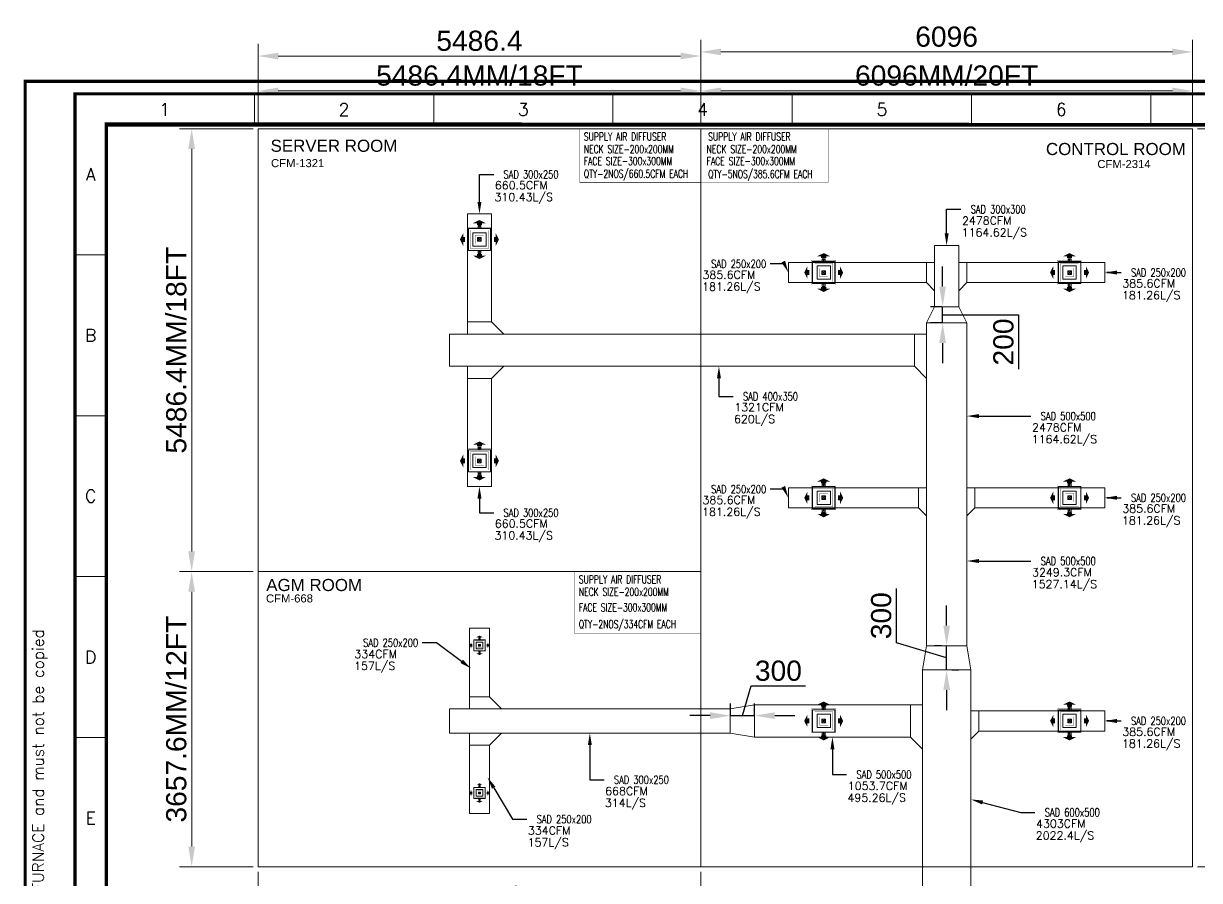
# Model space of a CAD drawing. Header units: millimetres. Extents: x 12167 to 193045, y -399834 to 663.
# Drawn here: x 170005 to 184582, y -393453 to -382835 of the extents above; entities that cross this region are included whole.
import ezdxf
from ezdxf import colors
from ezdxf.entities.mleader import LeaderData, LeaderLine
from ezdxf.enums import TextEntityAlignment as Align
from ezdxf.math import Vec2, Vec3

# ---------------------------------------------------------------- set-up
doc = ezdxf.new("R2010")
doc.units = ezdxf.units.MM
doc.header["$MEASUREMENT"] = 0
doc.layers.get('0').update_dxf_attribs({"color": 255, "lineweight": 25})
for name, color, linetype, lineweight in [('AC-SA DIFF', 5, 'Continuous', 0), ('AC-SAD', 3, 'Continuous', 0), ('AC-TEXT', 7, 'Continuous', 0), ('AM_0', 7, 'Continuous', 0), ('Dimensions Text', 5, 'Continuous', 25), ('DIMLINE', 10, 'Continuous', 18), ('Supply Refrigerant pipe', 3, 'Continuous', 18), ('TITLE TEXT', 18, 'Continuous', 18), ('TXT', 7, 'Continuous', 0)]:
    doc.layers.add(name, color=color, linetype=linetype, lineweight=lineweight)
doc.styles.add('ARIAL', font='romans.shx', dxfattribs={"width": 0.7})
doc.styles.add('ROMANS', font='romans.shx', dxfattribs={"width": 0.75})
doc.styles.get("Standard").update_dxf_attribs({"font": 'arial.ttf'})
doc.dimstyles.new('DIM-100', dxfattribs={"dimscale": 100, "dimtxt": 2.5, "dimasz": 2.5, "dimexe": 1.5, "dimexo": 0.625, "dimgap": 0.6, "dimtad": 1, "dimzin": 9, "dimdsep": 46, "dimtxsty": 'Standard', "dimcen": 0, "dimclrd": 32, "dimclre": 32, "dimadec": 0, "dimazin": 0, "dimtp": 0.1, "dimtm": 0.1, "dimtfac": 0.71, "dimtofl": 0, "dimtmove": 1, "dimatfit": 3, "dimfxl": 1, "dimtolj": 1, "dimtzin": 7, "dimlwd": -1, "dimlwe": -1, "dimarcsym": 1})

# ---------------------------------------------------------------- blocks, each defined once
blk = doc.blocks.new('*D8')
at = {"layer": 'Defpoints', "color": 0, "transparency": 16777216}
for p in [(184496, -383670), (178400, -384139), (184496, -384139)]:
    blk.add_point(p, dxfattribs=at)
at = {"layer": 'DIMLINE', "color": 32, "linetype": 'ByBlock', "transparency": 16777216}
for p, q in [((178400, -384077), (178400, -383520)), ((184496, -384077), (184496, -383520)), ((178650, -383670), (184246, -383670))]:
    blk.add_line(p, q, dxfattribs=at)
at = {"layer": 'DIMLINE', "color": 32, "transparency": 16777216}
for points in [[(178650, -383629), (178650, -383712), (178400, -383670)], [(184246, -383629), (184246, -383712), (184496, -383670)]]:
    blk.add_solid(points, dxfattribs=at)
at = {"layer": 'DIMLINE', "color": 0, "transparency": 16777216, "insert": (181448, -383481), "char_height": 250, "width": 747.78, "attachment_point": 5}
blk.add_mtext('\\A1;6096MM/20FT', dxfattribs=at)
blk = doc.blocks.new('*D9')
at = {"layer": 'Defpoints', "color": 0, "transparency": 16777216}
for p in [(184496, -384139), (184496, -393283), (185455, -393283)]:
    blk.add_point(p, dxfattribs=at)
at = {"layer": 'DIMLINE', "color": 32, "linetype": 'ByBlock', "transparency": 16777216}
for p, q in [((184559, -384139), (185605, -384139)), ((185455, -384389), (185455, -393033)), ((184559, -393283), (185605, -393283))]:
    blk.add_line(p, q, dxfattribs=at)
at = {"layer": 'DIMLINE', "color": 32, "transparency": 16777216}
for points in [[(185413, -384389), (185497, -384389), (185455, -384139)], [(185413, -393033), (185497, -393033), (185455, -393283)]]:
    blk.add_solid(points, dxfattribs=at)
at = {"layer": 'DIMLINE', "color": 0, "transparency": 16777216, "insert": (185266, -388711), "char_height": 250, "attachment_point": 5, "rotation": 90}
blk.add_mtext('\\A1;9144MM/30FT', dxfattribs=at)
blk = doc.blocks.new('*D10')
at = {"layer": 'Defpoints', "color": 0, "transparency": 16777216}
for p in [(178400, -383670), (172914, -384139), (178400, -384139)]:
    blk.add_point(p, dxfattribs=at)
at = {"layer": 'DIMLINE', "color": 32, "linetype": 'ByBlock', "transparency": 16777216}
for p, q in [((172914, -384077), (172914, -383520)), ((178400, -384077), (178400, -383520)), ((173164, -383670), (178150, -383670))]:
    blk.add_line(p, q, dxfattribs=at)
at = {"layer": 'DIMLINE', "color": 32, "transparency": 16777216}
for points in [[(173164, -383629), (173164, -383712), (172914, -383670)], [(178150, -383629), (178150, -383712), (178400, -383670)]]:
    blk.add_solid(points, dxfattribs=at)
at = {"layer": 'DIMLINE', "color": 0, "transparency": 16777216, "insert": (175657, -383481), "char_height": 250, "attachment_point": 5}
blk.add_mtext('\\A1;5486.4MM/18FT', dxfattribs=at)
blk = doc.blocks.new('*D11')
at = {"layer": 'Defpoints', "color": 0, "transparency": 16777216}
for p in [(172914, -384139), (172090, -389626), (172914, -389626)]:
    blk.add_point(p, dxfattribs=at)
at = {"layer": 'DIMLINE', "color": 32, "linetype": 'ByBlock', "transparency": 16777216}
for p, q in [((172852, -384139), (171940, -384139)), ((172090, -384389), (172090, -389376)), ((172852, -389626), (171940, -389626))]:
    blk.add_line(p, q, dxfattribs=at)
at = {"layer": 'DIMLINE', "color": 32, "transparency": 16777216}
for points in [[(172048, -384389), (172131, -384389), (172090, -384139)], [(172048, -389376), (172131, -389376), (172090, -389626)]]:
    blk.add_solid(points, dxfattribs=at)
at = {"layer": 'DIMLINE', "color": 0, "transparency": 16777216, "insert": (171900, -386883), "char_height": 250, "attachment_point": 5, "rotation": 90}
blk.add_mtext('\\A1;5486.4MM/18FT', dxfattribs=at)
blk = doc.blocks.new('*D12')
at = {"layer": 'Defpoints', "color": 0, "transparency": 16777216}
for p in [(172090, -389626), (172914, -389626), (172914, -393283)]:
    blk.add_point(p, dxfattribs=at)
at = {"layer": 'DIMLINE', "color": 32, "linetype": 'ByBlock', "transparency": 16777216}
for p, q in [((172852, -389626), (171940, -389626)), ((172090, -393033), (172090, -389876)), ((172852, -393283), (171940, -393283))]:
    blk.add_line(p, q, dxfattribs=at)
at = {"layer": 'DIMLINE', "color": 32, "transparency": 16777216}
for points in [[(172048, -389876), (172131, -389876), (172090, -389626)], [(172048, -393033), (172131, -393033), (172090, -393283)]]:
    blk.add_solid(points, dxfattribs=at)
at = {"layer": 'DIMLINE', "color": 0, "transparency": 16777216, "insert": (171900, -391455), "char_height": 250, "attachment_point": 5, "rotation": 90}
blk.add_mtext('\\A1;3657.6MM/12FT', dxfattribs=at)
blk = doc.blocks.new('*D13')
at = {"layer": 'Defpoints', "color": 0, "transparency": 16777216}
for p in [(172914, -393283), (178400, -393283), (178400, -393845)]:
    blk.add_point(p, dxfattribs=at)
at = {"layer": 'DIMLINE', "color": 32, "linetype": 'ByBlock', "transparency": 16777216}
for p, q in [((172914, -393346), (172914, -393995)), ((178400, -393346), (178400, -393995)), ((173164, -393845), (178150, -393845))]:
    blk.add_line(p, q, dxfattribs=at)
at = {"layer": 'DIMLINE', "color": 32, "transparency": 16777216}
for points in [[(173164, -393803), (173164, -393886), (172914, -393845)], [(178150, -393803), (178150, -393886), (178400, -393845)]]:
    blk.add_solid(points, dxfattribs=at)
at = {"layer": 'DIMLINE', "color": 0, "transparency": 16777216, "insert": (175657, -393656), "char_height": 250, "attachment_point": 5}
blk.add_mtext('\\A1;5486.4MM/18FT', dxfattribs=at)
blk = doc.blocks.new('AC-SAD')
at = {"layer": 'AC-SA DIFF', "true_color": 0x58ba48}
h = blk.add_hatch(color=85, dxfattribs=at)
h.dxf.hatch_style = 1
h.set_gradient(color1=(88, 186, 72), color2=(88, 186, 72), tint=1, name='SPHERICAL')
h.paths.add_polyline_path([(17274, 22296), (17349, 22258), (17304, 22258), (17304, 22236), (17244, 22236), (17244, 22258), (17199, 22258)])
h = blk.add_hatch(color=85, dxfattribs=at)
h.dxf.hatch_style = 1
h.set_gradient(color1=(88, 186, 72), color2=(88, 186, 72), tint=1, name='SPHERICAL')
h.paths.add_polyline_path([(17094, 22086), (17072, 22086), (17072, 22131), (17034, 22056), (17072, 21981), (17072, 22026), (17094, 22026)])
h = blk.add_hatch(color=85, dxfattribs=at)
h.dxf.hatch_style = 1
h.set_gradient(color1=(88, 186, 72), color2=(88, 186, 72), tint=1, name='SPHERICAL')
h.paths.add_polyline_path([(17456, 22026), (17478, 22026), (17478, 21981), (17516, 22056), (17478, 22131), (17478, 22086), (17456, 22086)])
h = blk.add_hatch(color=85, dxfattribs=at)
h.dxf.hatch_style = 1
h.set_gradient(color1=(88, 186, 72), color2=(88, 186, 72), tint=1, name='SPHERICAL')
h.paths.add_polyline_path([(17304, 21876), (17304, 21853), (17349, 21853), (17274, 21816), (17199, 21853), (17244, 21853), (17244, 21876)])
at = {"layer": 'AC-SA DIFF', "color": 7}
for p, q in [((17252, 22078), (17297, 22033)), ((17297, 22078), (17252, 22033))]:
    blk.add_line(p, q, dxfattribs=at)
at = {"layer": 'AC-SA DIFF', "color": 85, "true_color": 0x58ba48, "const_width": 2.5}
for points in [[(17124, 22206), (17424, 22206), (17424, 21906), (17124, 21906)], [(17162, 22168), (17387, 22168), (17387, 21943), (17162, 21943)], [(17244, 22236), (17244, 22258), (17199, 22258), (17274, 22296), (17349, 22258), (17304, 22258), (17304, 22236)], [(17094, 22086), (17072, 22086), (17072, 22131), (17034, 22056), (17072, 21981), (17072, 22026), (17094, 22026)], [(17222, 22108), (17327, 22108), (17327, 22003), (17222, 22003)], [(17454, 22026), (17477, 22026), (17477, 21981), (17514, 22056), (17477, 22131), (17477, 22086), (17454, 22086)], [(17304, 21876), (17304, 21853), (17349, 21853), (17274, 21816), (17199, 21853), (17244, 21853), (17244, 21876)]]:
    blk.add_lwpolyline(points, close=True, dxfattribs=at)
at = {"layer": 'AC-SA DIFF', "color": 7}
for points in [[(17137, 22193), (17412, 22193), (17412, 21918), (17137, 21918)], [(17192, 22138), (17357, 22138), (17357, 21973), (17192, 21973)], [(17252, 22078), (17297, 22078), (17297, 22033), (17252, 22033)]]:
    blk.add_lwpolyline(points, close=True, dxfattribs=at)
at = {"layer": 'AC-SA DIFF', "color": 8}
for points in [[(17257, 22193), (17292, 22193), (17292, 22228), (17257, 22228)], [(17257, 21918), (17292, 21918), (17292, 21884), (17257, 21884)]]:
    blk.add_lwpolyline(points, close=True, dxfattribs=at)
for centre in [(17274, 22210), (17274, 21901)]:
    blk.add_circle(centre, 5.16, dxfattribs=at)
blk = doc.blocks.new('SHT')
for p, q in [((36.7, 203), (36.7, 208)), ((36.7, 203), (36.7, 208)), ((65.4, 203), (65.4, 208)), ((65.4, 203), (65.4, 208)), ((94.1, 203), (94.1, 208)), ((94.1, 203), (94.1, 208)), ((122.8, 203), (122.8, 208)), ((122.8, 203), (122.8, 208)), ((151.5, 203), (151.5, 208)), ((151.5, 203), (151.5, 208)), ((180.2, 203), (180.2, 208)), ((180.2, 203), (180.2, 208)), ((13, 182.25), (8, 182.25)), ((13, 182.25), (8, 182.25)), ((13, 156.5), (8, 156.5)), ((13, 156.5), (8, 156.5)), ((13, 130.75), (8, 130.75)), ((13, 130.75), (8, 130.75)), ((13, 105), (8, 105)), ((13, 105), (8, 105))]:
    blk.add_line(p, q)
at = {"const_width": 0.5}
for points in [[(297, 0), (297, 210), (0, 210), (0, 0), (297, 0)], [(295, 2), (295, 208), (8, 208), (8, 2)], [(295, 14), (295, 203), (13, 203.21), (13, 14)]]:
    blk.add_lwpolyline(points, close=True, dxfattribs=at)
blk.add_lwpolyline([(295, 203), (13, 203), (13, 2)], dxfattribs=at)
at = {"layer": 'TXT', "style": 'ARIAL'}
for s, p in [('1', (22.35, 205.5)), ('2', (51.05, 205.5)), ('3', (79.75, 205.5)), ('4', (108.45, 205.5)), ('5', (137.15, 205.5)), ('6', (165.85, 205.5)), ('A', (10.5, 195.13)), ('B', (10.5, 169.37)), ('C', (10.5, 143.63)), ('D', (10.5, 117.87)), ('E', (10.5, 92.12))]:
    blk.add_text(s, height=2, dxfattribs=at).set_placement(p, align=Align.MIDDLE_CENTER)
blk.add_text('This drawing and design is the property of JSW Steel ltd,BLAST FURNACE and must not be copied ', height=1.8, rotation=90, dxfattribs=at).set_placement((2.09, 1.43), align=Align.MIDDLE_LEFT)
blk = doc.blocks.new('*D30')
at = {"layer": 'Defpoints', "color": 0, "transparency": 16777216}
for p in [(178400, -383238), (172914, -384139), (178400, -384139)]:
    blk.add_point(p, dxfattribs=at)
at = {"layer": 'Supply Refrigerant pipe', "color": 32, "linetype": 'ByBlock', "transparency": 16777216}
for p, q in [((172914, -384077), (172914, -383088)), ((178400, -384077), (178400, -383088)), ((173164, -383238), (178150, -383238))]:
    blk.add_line(p, q, dxfattribs=at)
at = {"layer": 'Supply Refrigerant pipe', "color": 32, "transparency": 16777216}
for points in [[(173164, -383196), (173164, -383279), (172914, -383238)], [(178150, -383196), (178150, -383279), (178400, -383238)]]:
    blk.add_solid(points, dxfattribs=at)
at = {"layer": 'Supply Refrigerant pipe', "color": 0, "transparency": 16777216, "insert": (175657, -383050), "char_height": 250, "attachment_point": 5}
blk.add_mtext('\\A1;5486.4', dxfattribs=at)
blk = doc.blocks.new('*D31')
at = {"layer": 'Defpoints', "color": 0, "transparency": 16777216}
for p in [(184496, -383187), (178400, -384139), (184496, -384139), (180108, -396695), (180508, -396695), (180508, -397038)]:
    blk.add_point(p, dxfattribs=at)
at = {"layer": 'Dimensions Text', "color": 32, "linetype": 'ByBlock', "transparency": 16777216}
for p, q in [((180108, -396757), (180108, -397188)), ((180508, -396757), (180508, -397188)), ((179858, -397038), (179608, -397038)), ((180108, -397038), (180508, -397038)), ((180308, -397038), (180495, -397661)), ((180758, -397038), (181008, -397038)), ((180495, -397661), (181177, -397661))]:
    blk.add_line(p, q, dxfattribs=at)
at = {"layer": 'Dimensions Text', "color": 32, "transparency": 16777216}
for points in [[(179858, -396996), (179858, -397079), (180108, -397038)], [(180758, -396996), (180758, -397079), (180508, -397038)]]:
    blk.add_solid(points, dxfattribs=at)
at = {"layer": 'Supply Refrigerant pipe', "color": 32, "linetype": 'ByBlock', "transparency": 16777216}
for p, q in [((178400, -384077), (178400, -383037)), ((184496, -384077), (184496, -383037)), ((178650, -383187), (184246, -383187))]:
    blk.add_line(p, q, dxfattribs=at)
at = {"layer": 'Supply Refrigerant pipe', "color": 32, "transparency": 16777216}
for points in [[(178650, -383145), (178650, -383228), (178400, -383187)], [(184246, -383145), (184246, -383228), (184496, -383187)]]:
    blk.add_solid(points, dxfattribs=at)
at = {"layer": 'Dimensions Text', "color": 0, "transparency": 16777216, "insert": (180836, -397473), "char_height": 250, "attachment_point": 5}
blk.add_mtext('\\A1;400', dxfattribs=at)
at = {"layer": 'Supply Refrigerant pipe', "color": 0, "transparency": 16777216, "insert": (181448, -382999), "char_height": 250, "attachment_point": 5}
blk.add_mtext('\\A1;6096', dxfattribs=at)
blk = doc.blocks.new('*D37')
at = {"layer": 'Defpoints', "color": 0, "transparency": 16777216}
for p in [(181448, -390545), (181448, -390545), (181448, -390845)]:
    blk.add_point(p, dxfattribs=at)
at = {"layer": 'Dimensions Text', "color": 32, "linetype": 'ByBlock', "transparency": 16777216}
for p, q in [((180825, -390508), (180825, -389837)), ((181448, -390295), (181448, -390045)), ((181448, -390695), (180825, -390508)), ((181386, -390545), (181298, -390545)), ((181448, -390845), (181448, -390545)), ((181511, -390845), (181598, -390845)), ((181448, -391095), (181448, -391345))]:
    blk.add_line(p, q, dxfattribs=at)
at = {"layer": 'Dimensions Text', "color": 32, "transparency": 16777216}
for points in [[(181407, -390295), (181490, -390295), (181448, -390545)], [(181407, -391095), (181490, -391095), (181448, -390845)]]:
    blk.add_solid(points, dxfattribs=at)
at = {"layer": 'Dimensions Text', "color": 0, "transparency": 16777216, "insert": (180638, -390173), "char_height": 250, "attachment_point": 5, "rotation": 90}
blk.add_mtext('\\A1;300', dxfattribs=at)
blk = doc.blocks.new('*D38')
at = {"layer": 'Defpoints', "color": 0, "transparency": 16777216}
for p in [(181399, -386344), (181448, -386344), (181448, -386544)]:
    blk.add_point(p, dxfattribs=at)
at = {"layer": 'Dimensions Text', "color": 32, "linetype": 'ByBlock', "transparency": 16777216}
for p, q in [((181399, -386094), (181399, -385844)), ((181386, -386344), (181249, -386344)), ((181399, -386544), (181399, -386344)), ((181386, -386544), (181249, -386544)), ((181399, -386444), (182341, -386443)), ((182341, -386443), (182341, -387118)), ((181399, -386794), (181399, -387044))]:
    blk.add_line(p, q, dxfattribs=at)
at = {"layer": 'Dimensions Text', "color": 32, "transparency": 16777216}
for points in [[(181357, -386094), (181440, -386094), (181399, -386344)], [(181357, -386794), (181440, -386794), (181399, -386544)]]:
    blk.add_solid(points, dxfattribs=at)
at = {"layer": 'Dimensions Text', "color": 0, "transparency": 16777216, "insert": (182153, -386781), "char_height": 250, "attachment_point": 5, "rotation": 90}
blk.add_mtext('\\A1;200', dxfattribs=at)
blk = doc.blocks.new('*D39')
at = {"layer": 'Defpoints', "color": 0, "transparency": 16777216}
for p in [(178767, -391477), (179067, -391411), (179067, -391477)]:
    blk.add_point(p, dxfattribs=at)
at = {"layer": 'Dimensions Text', "color": 32, "linetype": 'ByBlock', "transparency": 16777216}
for p, q in [((178917, -391411), (179027, -391043)), ((179027, -391043), (179699, -391043)), ((178767, -391414), (178767, -391261)), ((179067, -391414), (179067, -391261)), ((178517, -391411), (178267, -391411)), ((178767, -391411), (179067, -391411)), ((179317, -391411), (179567, -391411))]:
    blk.add_line(p, q, dxfattribs=at)
at = {"layer": 'Dimensions Text', "color": 32, "transparency": 16777216}
for points in [[(178517, -391369), (178517, -391453), (178767, -391411)], [(179317, -391369), (179317, -391453), (179067, -391411)]]:
    blk.add_solid(points, dxfattribs=at)
at = {"layer": 'Dimensions Text', "color": 0, "transparency": 16777216, "insert": (179363, -390856), "char_height": 250, "attachment_point": 5}
blk.add_mtext('\\A1;300', dxfattribs=at)

msp = doc.modelspace()

# ---------------------------------------------------------------- linework, layer by layer
at = {"layer": 'AC-TEXT', "const_width": 4.937}
for points in [[(176900.06, -384139.483), (178400.485, -384139.483), (178400.485, -384807.106), (176900.06, -384807.106)], [(178400.485, -384139.483), (179980.422, -384139.483), (179980.422, -384805.458), (178400.485, -384805.458)], [(176839.228, -389625.883), (178400.485, -389625.883), (178400.485, -390397.044), (176839.228, -390397.044)]]:
    msp.add_lwpolyline(points, close=True, dxfattribs=at)
at = {"layer": 'Supply Refrigerant pipe'}
for p, q in [((178400.485, -384139.483), (172914.085, -384139.483)), ((172914.085, -384139.483), (172914.085, -389625.883)), ((172914.085, -384139.483), (172914.085, -385511.083)), ((178400.485, -384139.483), (175657.285, -384139.483)), ((178400.485, -384139.483), (184496.485, -384139.483)), ((178400.485, -393283.483), (178400.485, -384139.483)), ((178400.485, -384139.483), (178400.485, -386882.683)), ((184496.485, -384139.483), (184496.485, -393283.483)), ((175507.285, -385194.59), (175807.285, -385194.59)), ((175507.285, -386682.683), (175507.285, -385194.59)), ((175807.285, -386532.683), (175807.285, -385194.59)), ((181298.485, -386344.356), (181298.485, -385586.573)), ((181298.485, -385586.573), (181598.485, -385586.573)), ((181598.485, -386344.356), (181598.485, -385586.573)), ((179486.325, -386045.694), (179486.325, -385795.694)), ((179486.325, -385795.694), (181298.485, -385795.694)), ((181198.485, -385795.694), (181198.485, -386045.694)), ((181598.485, -385795.694), (183410.646, -385795.694)), ((181698.485, -385795.694), (181698.485, -386045.694)), ((183410.646, -385795.694), (183410.646, -386045.694)), ((179486.325, -386045.694), (181198.485, -386045.694)), ((181198.485, -386045.694), (181298.485, -386145.694)), ((181598.485, -386045.694), (181598.485, -386145.694)), ((181698.485, -386045.694), (181598.485, -386145.694)), ((181698.485, -386045.694), (183410.646, -386045.694)), ((181198.485, -386544.356), (181298.485, -386344.356)), ((181298.485, -386344.356), (181598.485, -386344.356)), ((181698.485, -386544.356), (181598.485, -386344.356)), ((175507.285, -386532.683), (175807.285, -386532.683)), ((175807.285, -386532.683), (175957.285, -386682.683)), ((181198.485, -390545.257), (181198.485, -386544.356)), ((181198.485, -386544.356), (181698.485, -386544.356)), ((181698.485, -390545.257), (181698.485, -386544.356)), ((175284.336, -386682.683), (181198.485, -386682.683)), ((175284.336, -386682.683), (175284.336, -387082.683)), ((181048.485, -386682.683), (181048.485, -387082.683)), ((175284.336, -387082.683), (181048.485, -387082.683)), ((175507.285, -388570.773), (175507.285, -387082.683)), ((175807.285, -387232.683), (175957.285, -387082.683)), ((181048.485, -387082.683), (181198.485, -387232.683)), ((175507.285, -387232.683), (175807.285, -387232.683)), ((175807.285, -388570.773), (175807.285, -387232.683)), ((184496.485, -390235.483), (184496.485, -387187.483)), ((172914.085, -389625.883), (172914.085, -388254.283)), ((175507.285, -388570.773), (175807.285, -388570.773)), ((179486.325, -388836.483), (179486.325, -388586.483)), ((181198.485, -388586.483), (179486.325, -388586.483)), ((181098.485, -388586.483), (181098.485, -388836.483)), ((181698.485, -388586.483), (183410.646, -388586.483)), ((181798.485, -388586.483), (181798.485, -388836.483)), ((183410.646, -388586.483), (183410.646, -388836.483)), ((181098.485, -388836.483), (179486.325, -388836.483)), ((181098.485, -388836.483), (181198.485, -388936.483)), ((181198.485, -388836.483), (181198.485, -388936.483)), ((181798.485, -388836.483), (181698.485, -388936.483)), ((181798.485, -388836.483), (183410.646, -388836.483)), ((172914.085, -389625.883), (178400.485, -389625.883)), ((172914.085, -389625.883), (172914.085, -393283.483)), ((172914.085, -389625.883), (172914.085, -390540.283)), ((175532.285, -390328.577), (175782.285, -390328.577)), ((175532.285, -390328.577), (175532.285, -391326.628)), ((175782.285, -390328.577), (175782.285, -391176.628)), ((181148.485, -390845.257), (181198.485, -390545.257)), ((181198.485, -390545.257), (181698.485, -390545.257)), ((181698.485, -390545.257), (181748.485, -390845.257)), ((181148.485, -396094.744), (181148.485, -390845.257)), ((181148.485, -390845.257), (181748.485, -390845.257)), ((181748.485, -396094.744), (181748.485, -390845.257)), ((175532.285, -391326.628), (175532.285, -391176.628)), ((175532.285, -391176.628), (175782.285, -391176.628)), ((175782.285, -391176.628), (175932.285, -391326.628)), ((178766.924, -391326.628), (175284.336, -391326.628)), ((175284.336, -391326.628), (175284.336, -391626.628)), ((175782.285, -391326.628), (175932.285, -391326.628)), ((178766.924, -391326.628), (179066.924, -391276.628)), ((178766.924, -391626.628), (178766.924, -391326.628)), ((181148.485, -391276.628), (179066.924, -391276.628)), ((179066.924, -391676.628), (179066.924, -391276.628)), ((180998.485, -391276.628), (180998.485, -391676.628)), ((183410.646, -391351.628), (181748.485, -391351.628)), ((181848.485, -391351.628), (181848.485, -391601.628)), ((183410.646, -391351.628), (183410.646, -391601.628)), ((172914.085, -393283.483), (172914.085, -391454.683)), ((172914.085, -393283.483), (172914.085, -391454.683)), ((178766.924, -391626.628), (175284.336, -391626.628)), ((175532.285, -392624.678), (175532.285, -391626.628)), ((175782.285, -391776.628), (175932.285, -391626.628)), ((178766.924, -391626.628), (179066.924, -391676.628)), ((180998.485, -391676.628), (179066.924, -391676.628)), ((180998.485, -391676.628), (181148.485, -391826.628)), ((181748.485, -391601.628), (181748.485, -391701.628)), ((181848.485, -391601.628), (181748.485, -391701.628)), ((183410.646, -391601.628), (181848.485, -391601.628)), ((175532.285, -391776.628), (175782.285, -391776.628)), ((175782.285, -392624.678), (175782.285, -391776.628)), ((172914.085, -393283.483), (172914.085, -392369.083)), ((175532.285, -392624.678), (175782.285, -392624.678)), ((172914.085, -393283.483), (178400.485, -393283.483)), ((184496.485, -393283.483), (178400.485, -393283.483)), ((178400.485, -393283.483), (179924.485, -393283.483)), ((184496.485, -393283.483), (182972.485, -393283.483))]:
    msp.add_line(p, q, dxfattribs=at)

# ---------------------------------------------------------------- block references
at = {"layer": 'AC-SAD', "xscale": -1, "rotation": 180}
for p in [(158382.887, -363455.364), (162650.087, -363864.975), (165698.087, -363864.975), (158382.887, -366198.564), (162650.087, -366655.764), (162650.087, -369420.908), (165698.087, -369420.908)]:
    msp.add_blockref('AC-SAD', p, dxfattribs=at)
at = {"layer": 'AC-SAD', "xscale": -0.5, "yscale": 0.5, "zscale": 0.5, "rotation": 180}
for p in [(167020.086, -379512.423), (167020.086, -381341.223)]:
    msp.add_blockref('AC-SAD', p, dxfattribs=at)
at = {"layer": 'AM_0', "xscale": 77.4441282703737, "yscale": 77.4441282703737, "zscale": 77.4441282703737}
msp.add_blockref('SHT', (170024.781, -399814.351), dxfattribs=at)
at = {"layer": 'Dimensions Text', "xscale": -1, "rotation": 180}
msp.add_blockref('AC-SAD', (165698.087, -366655.764), dxfattribs=at)

# ---------------------------------------------------------------- texts
at = {"layer": 'AC-TEXT', "style": 'ARIAL', "width": 0.7}
for s, p in [('SUPPLY AIR DIFFUSER', (176951.121, -384286.027)), ('SUPPLY AIR DIFFUSER', (178492.205, -384286.027)), ('NECK SIZE-200x200MM', (176951.121, -384440.988)), ('NECK SIZE-200x200MM', (178473.386, -384440.988)), ('FACE SIZE-300x300MM', (176951.121, -384589.037)), ('FACE SIZE-300x300MM', (178473.386, -384589.037)), ('QTY-2NOS/660.5CFM EACH', (176951.121, -384746.312)), ('QTY-5NOS/385.6CFM EACH', (178492.205, -384750.143)), ('SUPPLY AIR DIFFUSER', (176888.817, -389772.427)), ('NECK SIZE-200x200MM', (176888.817, -389927.388)), ('FACE SIZE-300x300MM', (176888.817, -390119.804)), ('QTY-2NOS/334CFM EACH', (176888.817, -390327.137))]:
    msp.add_text(s, height=98.74918, dxfattribs=at).set_placement(p)
at = {"layer": 'Dimensions Text', "style": 'ROMANS'}
for s, p in [('660.5CFM', (175847.684, -384889.514)), ('310.43L/S', (175843.748, -385036.261)), ('2478CFM', (181638.884, -385327.772)), ('1164.62L/S', (181634.948, -385474.519)), ('385.6CFM', (178421.764, -385999.224)), ('181.26L/S', (178417.828, -386145.971)), ('385.6CFM', (183626.083, -386105.693)), ('181.26L/S', (183622.147, -386252.441)), ('1321CFM', (178816.273, -387639.817)), ('620L/S', (178812.336, -387786.564)), ('2478CFM', (182507.334, -387890.025)), ('1164.62L/S', (182503.397, -388036.772)), ('385.6CFM', (178421.764, -388790.012)), ('181.26L/S', (178417.828, -388936.759)), ('385.6CFM', (183626.083, -388896.482)), ('660.5CFM', (175847.684, -389082.338)), ('181.26L/S', (183622.147, -389043.229)), ('310.43L/S', (175843.748, -389229.085)), ('3249.3CFM', (182507.334, -389685.894)), ('1527.14L/S', (182503.397, -389832.641)), ('334CFM', (174107.54, -390698.459)), ('157L/S', (174103.603, -390845.207)), ('385.6CFM', (183626.083, -391661.627)), ('181.26L/S', (183622.147, -391808.374)), ('1053.7CFM', (180223.104, -392332.129)), ('668CFM', (177216.03, -392395.928)), ('495.26L/S', (180219.167, -392478.877)), ('314L/S', (177212.093, -392542.676)), ('4303CFM', (182557.334, -392800.305)), ('334CFM', (176258.063, -392884.842)), ('2022.4L/S', (182553.397, -392947.053)), ('157L/S', (176254.127, -393031.589))]:
    msp.add_text(s, height=100, rotation=0.1603484, dxfattribs=at).set_placement(p)
at = {"layer": 'TITLE TEXT', "width": 3260.96656, "attachment_point": 1}
for s, insert, char_height in [('SERVER ROOM', (173067.888, -384274.541), 150), ('CONTROL ROOM', (182679.337, -384314.792), 150), ('CFM-1321', (173073.402, -384514.74), 100), ('CFM-2314', (183316.351, -384525.879), 100), ('AGM ROOM', (173014.725, -389717.232), 150), ('CFM-668', (173011.178, -389908.588), 100)]:
    msp.add_mtext(s, dxfattribs=dict(at, insert=insert, char_height=char_height))

# ---------------------------------------------------------------- dimensions: what is measured, and where the dimension line sits
at = {"layer": 'Dimensions Text'}
for base, p1, p2, picture, middle in [((180508.485, -397037.614), (180108.485, -396694.744), (180508.485, -396694.744), '*D31', (180555.364, -397472.9)), ((179066.924, -391411.014), (178766.924, -391476.628), (179066.924, -391476.628), '*D39', (179087.242, -390855.557))]:
    dim = msp.add_linear_dim(base=base, p1=p1, p2=p2, dimstyle='DIM-100', dxfattribs=at)
    dim.commit()
    dim.dimension.update_dxf_attribs({"geometry": picture, "text_midpoint": middle})
dim = msp.add_linear_dim(base=(181398.611, -386344.356), p1=(181448.485, -386544.356), p2=(181448.485, -386344.356), angle=90, dimstyle='DIM-100', dxfattribs=at)
dim.commit()
dim.dimension.update_dxf_attribs({"geometry": '*D38', "text_midpoint": (182340.72, -386502.688), "dimtype": 160})
dim = msp.add_linear_dim(base=(181448.485, -390545.257), p1=(181448.485, -390845.257), p2=(181448.485, -390545.257), angle=90, dimstyle='DIM-100', dxfattribs=at)
dim.commit()
dim.dimension.update_dxf_attribs({"geometry": '*D37', "text_midpoint": (180637.571, -390448.301)})
at = {"layer": 'DIMLINE'}
for base, p1, p2, text, picture, middle in [((178400.485, -383670.302), (172914.085, -384139.483), (178400.485, -384139.483), '<>MM/18FT', '*D10', (175657.285, -383481.039)), ((184496.485, -383670.302), (178400.485, -384139.483), (184496.485, -384139.483), '<>MM/20FT', '*D8', (181448.485, -383481.039)), ((178400.485, -393844.821), (172914.085, -393283.483), (178400.485, -393283.483), '<>MM/18FT', '*D13', (175657.285, -393655.557))]:
    dim = msp.add_linear_dim(base=base, p1=p1, p2=p2, text=text, dimstyle='DIM-100', dxfattribs=at)
    dim.commit()
    dim.dimension.update_dxf_attribs({"geometry": picture, "text_midpoint": middle})
for base, p1, p2, text, picture, middle in [((172089.708, -389625.883), (172914.085, -384139.483), (172914.085, -389625.883), '<>MM/18FT', '*D11', (171900.445, -386882.683)), ((185454.912, -393283.483), (184496.485, -384139.483), (184496.485, -393283.483), '<>MM/30FT', '*D9', (185265.564, -388711.483)), ((172089.708, -389625.883), (172914.085, -393283.483), (172914.085, -389625.883), '<>MM/12FT', '*D12', (171900.359, -391454.683))]:
    dim = msp.add_linear_dim(base=base, p1=p1, p2=p2, angle=90, text=text, dimstyle='DIM-100', dxfattribs=at)
    dim.commit()
    dim.dimension.update_dxf_attribs({"geometry": picture, "text_midpoint": middle})
at = {"layer": 'Supply Refrigerant pipe'}
for base, p1, p2, picture, middle in [((178400.485, -383237.605), (172914.085, -384139.483), (178400.485, -384139.483), '*D30', (175657.285, -383049.962)), ((184496.485, -383186.735), (178400.485, -384139.483), (184496.485, -384139.483), '*D31', (181448.485, -382999.092))]:
    dim = msp.add_linear_dim(base=base, p1=p1, p2=p2, dimstyle='DIM-100', dxfattribs=at)
    dim.commit()
    dim.dimension.update_dxf_attribs({"geometry": picture, "text_midpoint": middle})

# ---------------------------------------------------------------- leaders
at = {"layer": 'Dimensions Text'}
ml = msp.add_multileader_mtext('Standard', dxfattribs=at)
ml.set_content('SAD 300x250 ', color=256, style='ROMANS')
ml.set_leader_properties()
ml.build(insert=Vec2(0, 0))
ml.multileader.update_dxf_attribs({"dogleg_length": 176.129, "arrow_head_size": 150})
ctx = ml.context
ctx.base_point, ctx.char_height, ctx.arrow_head_size, ctx.landing_gap_size, ctx.plane_origin = Vec3(175833.413, -384704.515), 100, 150, 50, Vec3(178390.37, -394838.582)
ctx.text_align_type = 2
notes = []
notes.append((ctx, [(0, (1, 1, 0), (175657.285, -384704.515), (1, 0), 176.129, [(1, [(175657.285, -385194.59)], 0, [])])]))
ctx.mtext.insert, ctx.mtext.width, ctx.mtext.defined_height, ctx.mtext.alignment, ctx.mtext.flow_direction = Vec3(176636.985, -384654.515), 2551.70676, 371.407, 3, 5
ml = msp.add_multileader_mtext('Standard', dxfattribs=at)
ml.set_content('SAD 300x300 ', color=256, style='ROMANS')
ml.set_leader_properties()
ml.build(insert=Vec2(0, 0))
ml.multileader.update_dxf_attribs({"dogleg_length": 176.129, "arrow_head_size": 150})
ctx = ml.context
ctx.base_point, ctx.char_height, ctx.arrow_head_size, ctx.landing_gap_size, ctx.plane_origin = Vec3(181624.613, -385137.016), 100, 150, 50, Vec3(184181.57, -395101.914)
ctx.text_align_type = 2
notes.append((ctx, [(0, (1, 1, 0), (181448.485, -385137.016), (1, 0), 176.129, [(1, [(181448.485, -385586.573)], 0, [])])]))
ctx.mtext.insert, ctx.mtext.width, ctx.mtext.defined_height, ctx.mtext.alignment, ctx.mtext.flow_direction = Vec3(182428.185, -385087.016), 2551.70676, 371.407, 3, 5
ml = msp.add_multileader_mtext('Standard', dxfattribs=at)
ml.set_content('SAD 250x200 ', color=256, style='ROMANS')
ml.set_leader_properties()
ml.build(insert=Vec2(0, 0))
ml.multileader.update_dxf_attribs({"dogleg_length": 176.129, "arrow_head_size": 150})
ctx = ml.context
ctx.base_point, ctx.char_height, ctx.arrow_head_size, ctx.landing_gap_size, ctx.plane_origin = Vec3(178407.493, -385814.225), 100, 150, 50, Vec3(180964.45, -395948.292)
ctx.text_align_type = 2
notes.append((ctx, [(1, (1, 1, 0), (179437.193, -385814.225), (-1, 0), 176.129, [(1, [(179486.325, -385920.694)], 0, [])])]))
ctx.mtext.insert, ctx.mtext.width, ctx.mtext.defined_height, ctx.mtext.alignment, ctx.mtext.flow_direction = Vec3(179211.065, -385764.225), 2551.70676, 371.407, 3, 5
ml = msp.add_multileader_mtext('Standard', dxfattribs=at)
ml.set_content('SAD 250x200 ', color=256, style='ROMANS')
ml.set_leader_properties()
ml.build(insert=Vec2(0, 0))
ml.multileader.update_dxf_attribs({"dogleg_length": 176.129, "arrow_head_size": 150})
ctx = ml.context
ctx.base_point, ctx.char_height, ctx.arrow_head_size, ctx.landing_gap_size, ctx.plane_origin = Vec3(183611.812, -385920.694), 100, 150, 50, Vec3(186168.769, -396054.762)
ctx.text_align_type = 2
notes.append((ctx, [(0, (1, 1, 0), (183435.684, -385920.694), (1, 0), 176.129, [(1, [(183410.646, -385920.694)], 0, [])])]))
ctx.mtext.insert, ctx.mtext.width, ctx.mtext.defined_height, ctx.mtext.alignment, ctx.mtext.flow_direction = Vec3(184415.384, -385870.694), 2551.70676, 371.407, 3, 5
ml = msp.add_multileader_mtext('Standard', dxfattribs=at)
ml.set_content('SAD 400x350', color=256, style='ROMANS')
ml.set_leader_properties()
ml.build(insert=Vec2(0, 0))
ml.multileader.update_dxf_attribs({"dogleg_length": 176.129, "arrow_head_size": 150})
ctx = ml.context
ctx.base_point, ctx.char_height, ctx.arrow_head_size, ctx.landing_gap_size, ctx.plane_origin = Vec3(178802.001, -387454.818), 100, 150, 50, Vec3(181358.959, -397588.885)
ctx.text_align_type = 2
notes.append((ctx, [(0, (1, 1, 0), (178625.873, -387454.818), (1, 0), 176.129, [(1, [(178625.873, -387082.683)], 0, [])])]))
ctx.mtext.insert, ctx.mtext.width, ctx.mtext.defined_height, ctx.mtext.alignment, ctx.mtext.flow_direction = Vec3(179605.573, -387404.818), 2551.70676, 371.407, 3, 5
ml = msp.add_multileader_mtext('Standard', dxfattribs=at)
ml.set_content('SAD 500x500 ', color=256, style='ROMANS')
ml.set_leader_properties()
ml.build(insert=Vec2(0, 0))
ml.multileader.update_dxf_attribs({"dogleg_length": 176.129, "arrow_head_size": 150})
ctx = ml.context
ctx.base_point, ctx.char_height, ctx.arrow_head_size, ctx.landing_gap_size, ctx.plane_origin = Vec3(182493.063, -387699.269), 100, 150, 50, Vec3(185050.02, -397664.168)
ctx.text_align_type = 2
notes.append((ctx, [(0, (1, 1, 0), (182316.934, -387699.269), (1, 0), 176.129, [(1, [(181698.485, -387699.269)], 0, [])])]))
ctx.mtext.insert, ctx.mtext.width, ctx.mtext.defined_height, ctx.mtext.alignment, ctx.mtext.flow_direction = Vec3(183296.634, -387649.269), 2551.70676, 371.407, 3, 5
ml = msp.add_multileader_mtext('Standard', dxfattribs=at)
ml.set_content('SAD 300x250 ', color=256, style='ROMANS')
ml.set_leader_properties()
ml.build(insert=Vec2(0, 0))
ml.multileader.update_dxf_attribs({"dogleg_length": 176.129, "arrow_head_size": 150})
ctx = ml.context
ctx.base_point, ctx.char_height, ctx.arrow_head_size, ctx.landing_gap_size, ctx.plane_origin = Vec3(175833.413, -388897.339), 100, 150, 50, Vec3(178390.37, -399031.406)
ctx.text_align_type = 2
notes.append((ctx, [(0, (1, 1, 0), (175657.285, -388897.339), (1, 0), 176.129, [(1, [(175657.285, -388570.773)], 0, [])])]))
ctx.mtext.insert, ctx.mtext.width, ctx.mtext.defined_height, ctx.mtext.alignment, ctx.mtext.flow_direction = Vec3(176636.985, -388847.339), 2551.70676, 371.407, 3, 5
ml = msp.add_multileader_mtext('Standard', dxfattribs=at)
ml.set_content('SAD 250x200 ', color=256, style='ROMANS')
ml.set_leader_properties()
ml.build(insert=Vec2(0, 0))
ml.multileader.update_dxf_attribs({"dogleg_length": 176.129, "arrow_head_size": 150})
ctx = ml.context
ctx.base_point, ctx.char_height, ctx.arrow_head_size, ctx.landing_gap_size, ctx.plane_origin = Vec3(178407.493, -388605.013), 100, 150, 50, Vec3(180964.45, -398739.08)
ctx.text_align_type = 2
notes.append((ctx, [(1, (1, 1, 0), (179437.193, -388605.013), (-1, 0), 176.129, [(1, [(179486.325, -388711.483)], 0, [])])]))
ctx.mtext.insert, ctx.mtext.width, ctx.mtext.defined_height, ctx.mtext.alignment, ctx.mtext.flow_direction = Vec3(179211.065, -388555.013), 2551.70676, 371.407, 3, 5
ml = msp.add_multileader_mtext('Standard', dxfattribs=at)
ml.set_content('SAD 250x200 ', color=256, style='ROMANS')
ml.set_leader_properties()
ml.build(insert=Vec2(0, 0))
ml.multileader.update_dxf_attribs({"dogleg_length": 176.129, "arrow_head_size": 150})
ctx = ml.context
ctx.base_point, ctx.char_height, ctx.arrow_head_size, ctx.landing_gap_size, ctx.plane_origin = Vec3(183611.812, -388711.483), 100, 150, 50, Vec3(186168.769, -398845.55)
ctx.text_align_type = 2
notes.append((ctx, [(0, (1, 1, 0), (183435.684, -388711.483), (1, 0), 176.129, [(1, [(183410.646, -388711.483)], 0, [])])]))
ctx.mtext.insert, ctx.mtext.width, ctx.mtext.defined_height, ctx.mtext.alignment, ctx.mtext.flow_direction = Vec3(184415.384, -388661.483), 2551.70676, 371.407, 3, 5
ml = msp.add_multileader_mtext('Standard', dxfattribs=at)
ml.set_content('SAD 500x500 ', color=256, style='ROMANS')
ml.set_leader_properties()
ml.build(insert=Vec2(0, 0))
ml.multileader.update_dxf_attribs({"dogleg_length": 176.129, "arrow_head_size": 150})
ctx = ml.context
ctx.base_point, ctx.char_height, ctx.arrow_head_size, ctx.landing_gap_size, ctx.plane_origin = Vec3(182493.063, -389495.138), 100, 150, 50, Vec3(185050.02, -399460.037)
ctx.text_align_type = 2
notes.append((ctx, [(0, (1, 1, 0), (182316.934, -389495.138), (1, 0), 176.129, [(1, [(181698.485, -389495.138)], 0, [])])]))
ctx.mtext.insert, ctx.mtext.width, ctx.mtext.defined_height, ctx.mtext.alignment, ctx.mtext.flow_direction = Vec3(183296.634, -389445.138), 2551.70676, 371.407, 3, 5
ml = msp.add_multileader_mtext('Standard', dxfattribs=at)
ml.set_content('SAD 250x200 ', color=256, style='ROMANS')
ml.set_leader_properties()
ml.build(insert=Vec2(0, 0))
ml.multileader.update_dxf_attribs({"dogleg_length": 176.129, "arrow_head_size": 150})
ctx = ml.context
ctx.base_point, ctx.char_height, ctx.arrow_head_size, ctx.landing_gap_size, ctx.plane_origin = Vec3(174093.268, -390507.704), 100, 150, 50, Vec3(176650.226, -400472.602)
ctx.text_align_type = 2
notes.append((ctx, [(1, (1, 1, 0), (175122.968, -390507.704), (-1, 0), 176.129, [(1, [(175557.285, -390827.602)], 0, [])])]))
ctx.mtext.insert, ctx.mtext.width, ctx.mtext.defined_height, ctx.mtext.alignment, ctx.mtext.flow_direction = Vec3(174896.84, -390457.704), 2551.70676, 371.407, 3, 5
ml = msp.add_multileader_mtext('Standard', dxfattribs=at)
ml.set_content('SAD 250x200 ', color=256, style='ROMANS')
ml.set_leader_properties()
ml.build(insert=Vec2(0, 0))
ml.multileader.update_dxf_attribs({"dogleg_length": 176.129, "arrow_head_size": 150})
ctx = ml.context
ctx.base_point, ctx.char_height, ctx.arrow_head_size, ctx.landing_gap_size, ctx.plane_origin = Vec3(183611.812, -391476.628), 100, 150, 50, Vec3(186168.769, -401610.695)
ctx.text_align_type = 2
notes.append((ctx, [(0, (1, 1, 0), (183435.684, -391476.628), (1, 0), 176.129, [(1, [(183410.646, -391476.628)], 0, [])])]))
ctx.mtext.insert, ctx.mtext.width, ctx.mtext.defined_height, ctx.mtext.alignment, ctx.mtext.flow_direction = Vec3(184415.384, -391426.628), 2551.70676, 371.407, 3, 5
ml = msp.add_multileader_mtext('Standard', dxfattribs=at)
ml.set_content('SAD 300x250 ', color=256, style='ROMANS')
ml.set_leader_properties()
ml.build(insert=Vec2(0, 0))
ml.multileader.update_dxf_attribs({"dogleg_length": 176.129, "arrow_head_size": 150})
ctx = ml.context
ctx.base_point, ctx.char_height, ctx.arrow_head_size, ctx.landing_gap_size, ctx.plane_origin = Vec3(177201.759, -392205.172), 100, 150, 50, Vec3(179758.716, -402170.071)
ctx.text_align_type = 2
notes.append((ctx, [(0, (1, 1, 0), (177025.63, -392205.172), (1, 0), 176.129, [(1, [(177025.63, -391626.628)], 0, [])])]))
ctx.mtext.insert, ctx.mtext.width, ctx.mtext.defined_height, ctx.mtext.alignment, ctx.mtext.flow_direction = Vec3(178005.33, -392155.172), 2551.70676, 371.407, 3, 5
ml = msp.add_multileader_mtext('Standard', dxfattribs=at)
ml.set_content('SAD 500x500 ', color=256, style='ROMANS')
ml.set_leader_properties()
ml.build(insert=Vec2(0, 0))
ml.multileader.update_dxf_attribs({"dogleg_length": 176.129, "arrow_head_size": 150})
ctx = ml.context
ctx.base_point, ctx.char_height, ctx.arrow_head_size, ctx.landing_gap_size, ctx.plane_origin = Vec3(180208.833, -392141.373), 100, 150, 50, Vec3(182765.79, -402106.272)
ctx.text_align_type = 2
notes.append((ctx, [(0, (1, 1, 0), (180032.704, -392141.373), (1, 0), 176.129, [(1, [(180032.704, -391676.628)], 0, [])])]))
ctx.mtext.insert, ctx.mtext.width, ctx.mtext.defined_height, ctx.mtext.alignment, ctx.mtext.flow_direction = Vec3(181012.404, -392091.373), 2551.70676, 371.407, 3, 5
ml = msp.add_multileader_mtext('Standard', dxfattribs=at)
ml.set_content('SAD 250x200 ', color=256, style='ROMANS')
ml.set_leader_properties()
ml.build(insert=Vec2(0, 0))
ml.multileader.update_dxf_attribs({"dogleg_length": 176.129, "arrow_head_size": 150})
ctx = ml.context
ctx.base_point, ctx.char_height, ctx.arrow_head_size, ctx.landing_gap_size, ctx.plane_origin = Vec3(176243.792, -392694.086), 100, 150, 50, Vec3(178800.749, -402658.985)
ctx.text_align_type = 2
notes.append((ctx, [(0, (1, 1, 0), (176067.664, -392694.086), (1, 0), 176.129, [(1, [(175757.285, -392175.653)], 0, [])])]))
ctx.mtext.insert, ctx.mtext.width, ctx.mtext.defined_height, ctx.mtext.alignment, ctx.mtext.flow_direction = Vec3(177047.364, -392644.086), 2551.70676, 371.407, 3, 5
ml = msp.add_multileader_mtext('Standard', dxfattribs=at)
ml.set_content('SAD 600x500 ', color=256, style='ROMANS')
ml.set_leader_properties()
ml.build(insert=Vec2(0, 0))
ml.multileader.update_dxf_attribs({"dogleg_length": 176.129, "arrow_head_size": 150})
ctx = ml.context
ctx.base_point, ctx.char_height, ctx.arrow_head_size, ctx.landing_gap_size, ctx.plane_origin = Vec3(182543.063, -392609.549), 100, 150, 50, Vec3(185100.02, -402574.448)
ctx.text_align_type = 2
notes.append((ctx, [(0, (1, 1, 0), (182366.934, -392609.549), (1, 0), 176.129, [(1, [(181748.485, -392449.127)], 0, [])])]))
ctx.mtext.insert, ctx.mtext.width, ctx.mtext.defined_height, ctx.mtext.alignment, ctx.mtext.flow_direction = Vec3(183346.634, -392559.549), 2551.70676, 371.407, 3, 5
for ctx, leaders in notes:
    for number, flags, end, landing, length, lines in leaders:
        leader = LeaderData()
        leader.index, (leader.has_last_leader_line, leader.has_dogleg_vector, leader.attachment_direction) = number, flags
        leader.last_leader_point, leader.dogleg_vector, leader.dogleg_length = Vec3(end), Vec3(landing), length
        for number, points, colour, breaks in lines:
            line = LeaderLine()
            line.index, line.vertices, line.color, line.breaks = number, Vec3.list(points), colors.encode_raw_color(colour), breaks
            leader.lines.append(line)
        ctx.leaders.append(leader)

doc.saveas('drawing.dxf')
